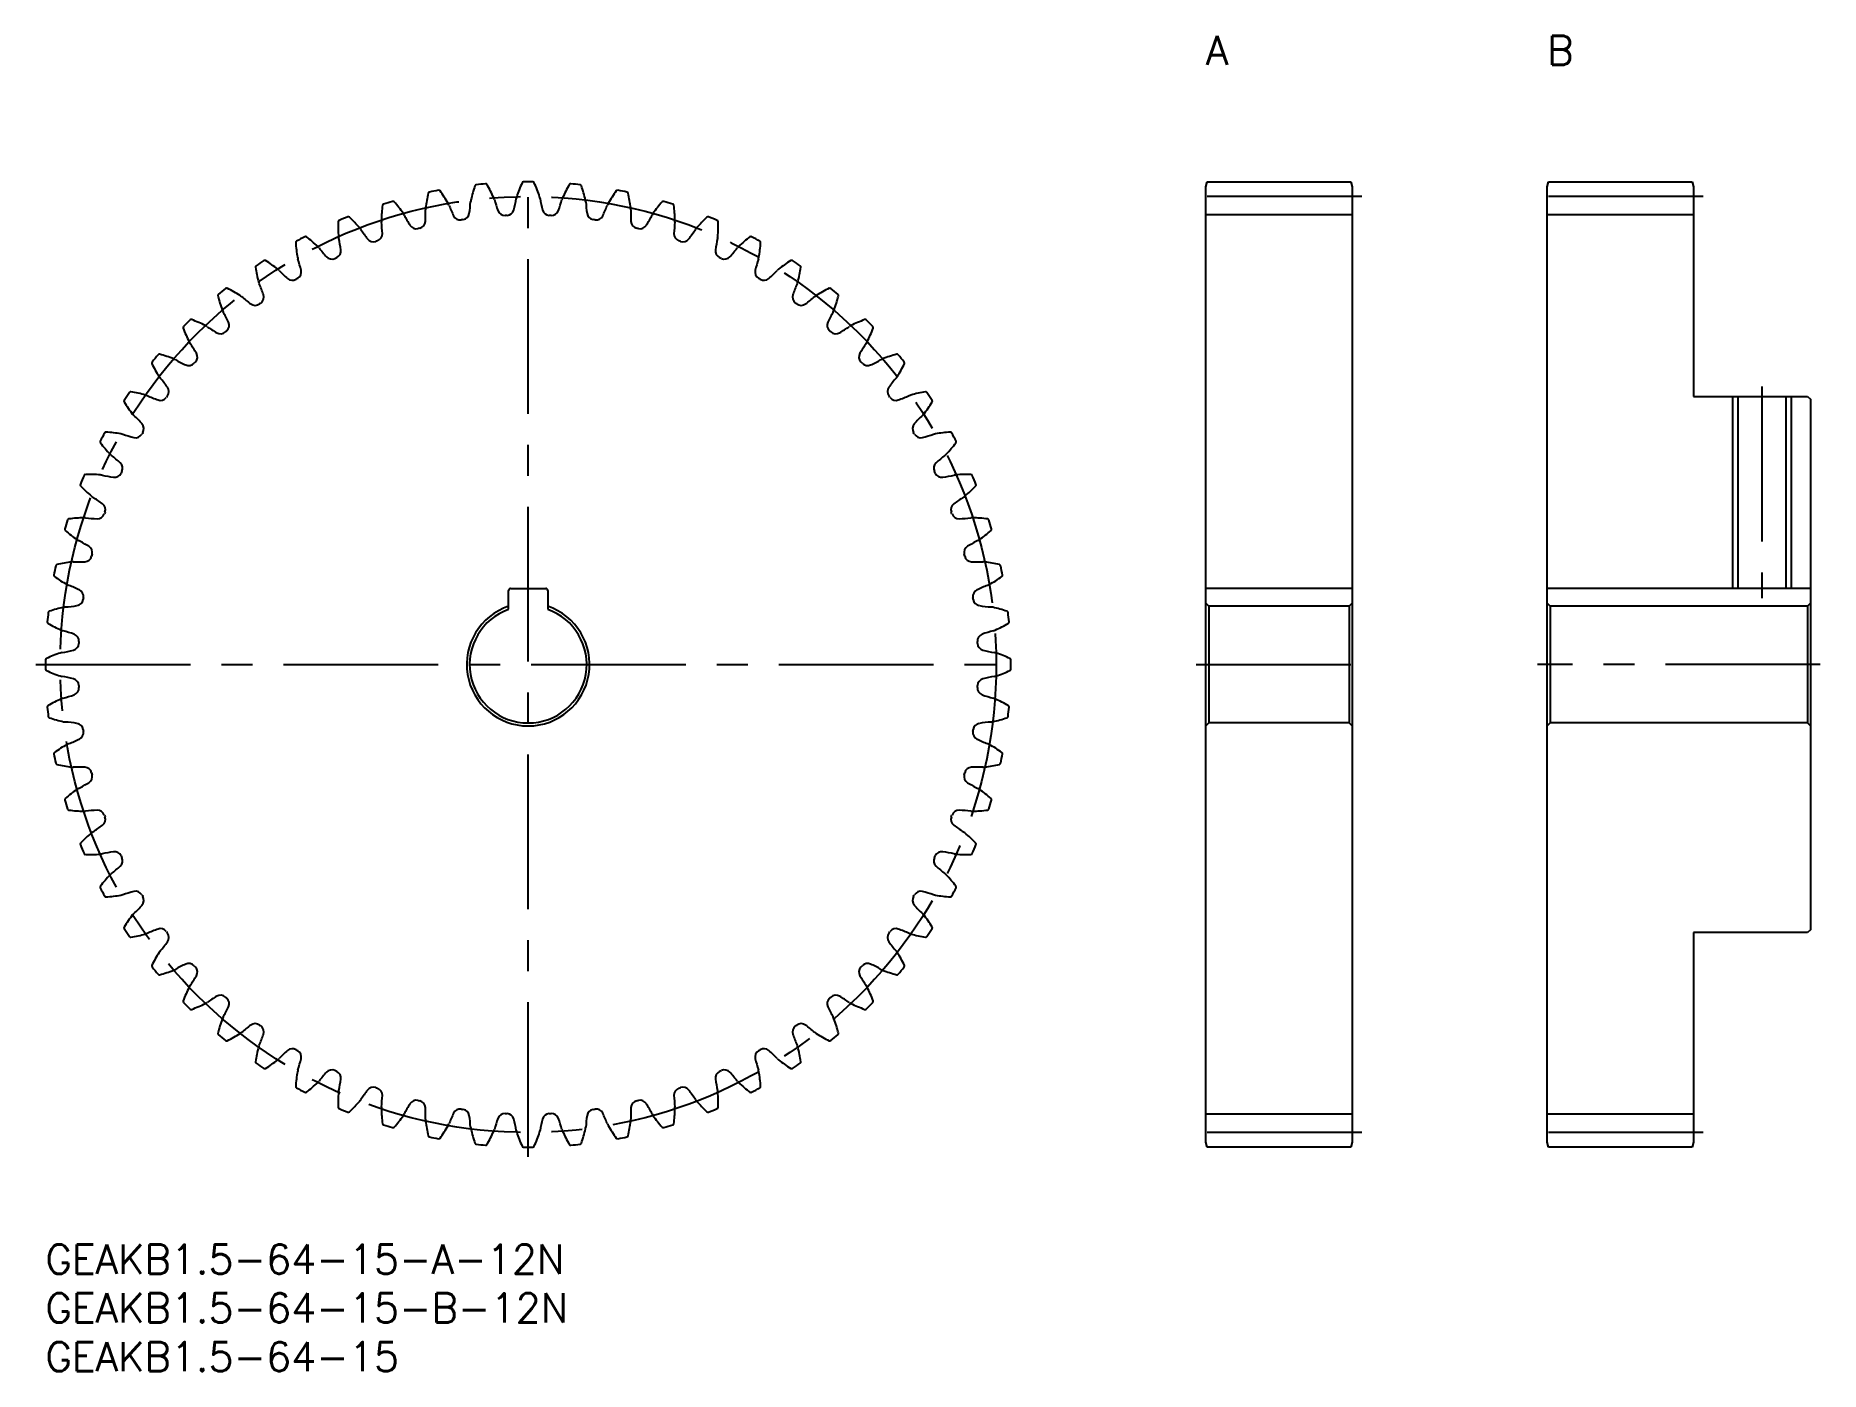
# Model space of a CAD drawing. Extents: x -1 to 182, y -13 to 124.
import ezdxf

# ---------------------------------------------------------------- set-up
doc = ezdxf.new("R2010")
doc.units = 0
doc.header["$LTSCALE"] = 0.5
doc.linetypes.add('CENTER', pattern=[50.8, 31.75, -6.35, 6.35, -6.35])
for name, color, linetype in [('MSM_CENTER', 1, 'CENTER'), ('MSM_CONTINUOUS', 7, 'CONTINUOUS'), ('MSM_NARROW', 5, 'CONTINUOUS'), ('MSM_PART_NUMBER', 7, 'CONTINUOUS')]:
    doc.layers.add(name, color=color, linetype=linetype)
doc.styles.get("Standard").update_dxf_attribs({"font": 'txt.shx', "height": 2, "bigfont": 'bigfont.shx'})

# ---------------------------------------------------------------- blocks, each defined once
blk = doc.blocks.new('*U3')
at = {"layer": 'MSM_PART_NUMBER'}
blk.add_text('GEAKB1.5-64-15-A-12N', height=3, dxfattribs=at).set_placement((0, -3))
blk = doc.blocks.new('*U4')
at = {"layer": 'MSM_PART_NUMBER'}
blk.add_text('GEAKB1.5-64-15-B-12N', height=3, dxfattribs=at).set_placement((0, -8))
blk = doc.blocks.new('*U5')
at = {"layer": 'MSM_PART_NUMBER'}
blk.add_text('GEAKB1.5-64-15', height=3, dxfattribs=at).set_placement((0, -13))
blk = doc.blocks.new('*U6')
at = {"layer": 'MSM_PART_NUMBER'}
blk.add_text('A', height=3, dxfattribs=at).set_placement((119, 121))
blk = doc.blocks.new('*U7')
at = {"layer": 'MSM_PART_NUMBER'}
blk.add_text('B', height=3, dxfattribs=at).set_placement((154, 121))

msp = doc.modelspace()

# ---------------------------------------------------------------- linework, layer by layer
at = {"layer": 'MSM_CENTER'}
for p, q in [((49.5, 9), (49.5, 110)), ((135, 107.5), (118, 107.5)), ((170, 107.5), (153, 107.5)), ((176, 88), (176, 66.3)), ((-1, 59.5), (100, 59.5)), ((118, 59.5), (135, 59.5)), ((182, 59.5), (153, 59.5)), ((135, 11.5), (118, 11.5)), ((170, 11.5), (153, 11.5))]:
    msp.add_line(p, q, dxfattribs=at)
msp.add_circle((49.5, 59.5), 48, dxfattribs=at)
at = {"layer": 'MSM_CONTINUOUS'}
for p, q in [((119, 108.5), (119.13, 109)), ((119, 10.5), (119, 108.5)), ((119.13, 109), (133.87, 109)), ((133.87, 109), (134, 108.5)), ((134, 108.5), (134, 10.5)), ((154, 108.5), (154.13, 109)), ((154, 10.5), (154, 108.5)), ((154.13, 109), (168.87, 109)), ((168.87, 109), (169, 108.5)), ((169, 108.5), (169, 87)), ((134, 105.62), (119, 105.62)), ((169, 105.62), (154, 105.62)), ((169, 87), (180.7, 87)), ((173.54, 87), (173.54, 67.3)), ((178.46, 87), (178.46, 67.3)), ((180.7, 87), (181, 86.7)), ((181, 86.7), (181, 32.3)), ((47.5, 65.16), (47.5, 67.1)), ((47.7, 67.3), (51.3, 67.3)), ((51.5, 67.1), (51.5, 65.16)), ((134, 67.3), (119, 67.3)), ((181, 67.3), (154, 67.3)), ((119.3, 65.5), (119, 65.8)), ((133.7, 65.5), (119.3, 65.5)), ((119.3, 65.5), (119.3, 53.5)), ((134, 65.8), (133.7, 65.5)), ((133.7, 65.5), (133.7, 53.5)), ((154.3, 65.5), (154, 65.8)), ((180.7, 65.5), (154.3, 65.5)), ((154.3, 65.5), (154.3, 53.5)), ((181, 65.8), (180.7, 65.5)), ((180.7, 65.5), (180.7, 53.5)), ((119.3, 53.5), (119, 53.2)), ((133.7, 53.5), (119.3, 53.5)), ((134, 53.2), (133.7, 53.5)), ((154.3, 53.5), (154, 53.2)), ((180.7, 53.5), (154.3, 53.5)), ((181, 53.2), (180.7, 53.5)), ((169, 32), (169, 10.5)), ((180.7, 32), (169, 32)), ((181, 32.3), (180.7, 32)), ((134, 13.37), (119, 13.37)), ((169, 13.37), (154, 13.37)), ((119.13, 10), (119, 10.5)), ((133.87, 10), (119.13, 10)), ((134, 10.5), (133.87, 10)), ((154.13, 10), (154, 10.5)), ((168.87, 10), (154.13, 10)), ((169, 10.5), (168.87, 10))]:
    msp.add_line(p, q, dxfattribs=at)
for centre, radius, start, end in [((49.5, 59.5), 49.5, 100.6866, 101.8134), ((40.35, 107.99), 0.15, 35.3172, 100.6866), ((27.42, 98.83), 16, 29.8438, 35.3172), ((59.22, 103.55), 16, 161.5578, 167.0312), ((44.18, 108.56), 0.15, 96.1884, 161.5577), ((49.5, 59.5), 49.5, 95.0616, 96.1884), ((45.15, 108.66), 0.15, 29.6922, 95.0616), ((31.38, 100.81), 16, 24.2188, 29.6922), ((63.49, 102.38), 16, 155.9328, 161.4062), ((49.01, 108.85), 0.15, 90.5634, 155.9327), ((49.5, 59.5), 49.5, 89.4366, 90.5634), ((49.99, 108.85), 0.15, 24.0672, 89.4366), ((35.51, 102.38), 16, 18.5938, 24.0672), ((67.62, 100.81), 16, 150.3078, 155.7812), ((53.85, 108.66), 0.15, 84.9384, 150.3077), ((49.5, 59.5), 49.5, 83.8116, 84.9384), ((54.82, 108.56), 0.15, 18.4422, 83.8115), ((39.78, 103.55), 16, 12.9688, 18.4422), ((71.58, 98.83), 16, 144.6828, 150.1562), ((58.65, 107.99), 0.15, 79.3134, 144.6827), ((49.5, 59.5), 49.5, 78.1866, 79.3134), ((50.44, 104.6), 16, 172.8078, 178.2812), ((34.71, 106.58), 0.15, 107.4384, 172.8078), ((49.5, 59.5), 49.5, 106.3116, 107.4384), ((35.64, 106.86), 0.15, 40.9422, 106.3116), ((23.67, 96.48), 16, 35.4688, 40.9422), ((24.76, 105.77), 14.22, 356.7174, 1.5164), ((40.22, 106.17), 1.24, 172.6562, 181.5164), ((54.85, 104.29), 16, 167.1828, 172.6562), ((39.4, 107.8), 0.15, 101.8134, 167.1828), ((40.22, 106.17), 1.24, 20.9836, 29.8438), ((54.66, 111.71), 14.22, 200.9836, 205.7826), ((29.41, 107.97), 14.22, 351.0924, 355.8914), ((44.84, 106.86), 1.24, 167.0312, 175.8914), ((44.84, 106.86), 1.24, 15.3586, 24.2188), ((59.75, 110.96), 14.22, 195.3586, 200.1576), ((34.26, 109.7), 14.22, 345.4674, 350.2664), ((49.5, 107.09), 1.24, 161.4062, 170.2664), ((49.5, 107.09), 1.24, 9.7336, 18.5938), ((64.74, 109.7), 14.22, 189.7336, 194.5326), ((39.25, 110.96), 14.22, 339.8424, 344.6414), ((54.16, 106.86), 1.24, 155.7812, 164.6414), ((54.16, 106.86), 1.24, 4.1086, 12.9688), ((69.59, 107.97), 14.22, 184.1086, 188.9076), ((44.34, 111.71), 14.22, 334.2174, 339.0164), ((58.78, 106.17), 1.24, 150.1562, 159.0164), ((59.6, 107.8), 0.15, 12.8172, 78.1865), ((44.15, 104.29), 16, 7.3438, 12.8172), ((58.78, 106.17), 1.24, 358.4836, 7.3438), ((74.24, 105.77), 14.22, 178.4836, 183.2826), ((75.33, 96.48), 16, 139.0578, 144.5312), ((63.36, 106.86), 0.15, 73.688, 139.0577), ((49.5, 59.5), 49.5, 72.5616, 73.6884), ((64.29, 106.58), 0.15, 7.1922, 72.5615), ((48.56, 104.6), 16, 1.7188, 7.1922), ((46.01, 104.47), 16, 178.4328, 183.9062), ((30.17, 104.91), 0.15, 113.0634, 178.4327), ((49.5, 59.5), 49.5, 111.9366, 113.0634), ((31.06, 105.28), 0.15, 46.5672, 111.9366), ((20.17, 93.77), 16, 41.0938, 46.5672), ((35.69, 105.04), 1.24, 178.2812, 187.1414), ((20.34, 103.12), 14.22, 2.3424, 7.1414), ((35.69, 105.04), 1.24, 26.6086, 35.4688), ((49.51, 111.97), 14.22, 206.6086, 211.4076), ((38.01, 104.95), 0.75, 211.4076, 284.1833), ((38.21, 104.99), 0.75, 283.9416, 356.7174), ((42.52, 105.85), 0.75, 205.7826, 278.5583), ((49.5, 59.5), 46.12, 98.3166, 98.5584), ((42.72, 105.88), 0.75, 278.3166, 351.0924), ((47.1, 106.31), 0.75, 200.1576, 272.9334), ((49.5, 59.5), 46.12, 92.6916, 92.9334), ((47.3, 106.32), 0.75, 272.6916, 345.4674), ((51.7, 106.32), 0.75, 194.5326, 267.3084), ((49.5, 59.5), 46.12, 87.0666, 87.3084), ((51.9, 106.31), 0.75, 267.0666, 339.8424), ((56.28, 105.88), 0.75, 188.9076, 261.6834), ((49.5, 59.5), 46.12, 81.4416, 81.6834), ((56.48, 105.85), 0.75, 261.4416, 334.2174), ((60.79, 104.99), 0.75, 183.2826, 256.0584), ((60.99, 104.95), 0.75, 255.8166, 328.5924), ((49.49, 111.97), 14.22, 328.5924, 333.3914), ((63.31, 105.04), 1.24, 144.5312, 153.3914), ((78.66, 103.12), 14.22, 172.8586, 177.6576), ((63.31, 105.04), 1.24, 352.8586, 1.7188), ((78.83, 93.77), 16, 133.4328, 138.9062), ((67.94, 105.28), 0.15, 68.0634, 133.4327), ((49.5, 59.5), 49.5, 66.9366, 68.0634), ((68.83, 104.91), 0.15, 1.5672, 66.9365), ((52.99, 104.47), 16, 356.0938, 1.5672), ((25.81, 102.79), 0.15, 118.6884, 184.0577), ((41.62, 103.91), 16, 184.0578, 189.5312), ((49.5, 59.5), 49.5, 117.5616, 118.6884), ((26.67, 103.25), 0.15, 52.1922, 117.5616), ((16.95, 90.73), 16, 46.7188, 52.1922), ((31.29, 103.47), 1.24, 183.9062, 192.7664), ((16.21, 100.05), 14.22, 7.9674, 12.7664), ((31.29, 103.47), 1.24, 32.2336, 41.0938), ((44.37, 111.72), 14.22, 212.2336, 217.0326), ((33.62, 103.6), 0.75, 217.0326, 289.8083), ((49.5, 59.5), 46.12, 109.5666, 109.8084), ((33.8, 103.67), 0.75, 289.5666, 2.3424), ((49.5, 59.5), 46.12, 103.9416, 104.1834), ((49.5, 59.5), 46.12, 75.8166, 76.0584), ((65.2, 103.67), 0.75, 177.6576, 250.4334), ((49.5, 59.5), 46.12, 70.1916, 70.4334), ((65.38, 103.6), 0.75, 250.1916, 322.9674), ((54.63, 111.72), 14.22, 322.9674, 327.7664), ((67.71, 103.47), 1.24, 138.9062, 147.7664), ((82.79, 100.05), 14.22, 167.2336, 172.0326), ((67.71, 103.47), 1.24, 347.2336, 356.0938), ((82.05, 90.73), 16, 127.8078, 133.2812), ((72.33, 103.25), 0.15, 62.4384, 127.8077), ((49.5, 59.5), 49.5, 61.3116, 62.4384), ((57.38, 103.91), 16, 350.4688, 355.9422), ((73.19, 102.79), 0.15, 355.9422, 61.3115), ((49.5, 59.5), 49.5, 123.1866, 124.3134), ((22.49, 100.8), 0.15, 57.8172, 123.1866), ((14.05, 87.39), 16, 52.3438, 57.8172), ((27.07, 101.47), 1.24, 189.5312, 198.3914), ((12.39, 96.59), 14.22, 13.5924, 18.3914), ((27.07, 101.47), 1.24, 37.8586, 46.7188), ((39.28, 110.96), 14.22, 217.8586, 222.6576), ((29.37, 101.83), 0.75, 222.6576, 295.4334), ((49.5, 59.5), 46.12, 115.1916, 115.4334), ((29.55, 101.92), 0.75, 295.1916, 7.9674), ((69.45, 101.92), 0.75, 172.0326, 244.8084), ((49.5, 59.5), 46.12, 64.5666, 64.8084), ((69.63, 101.83), 0.75, 244.5666, 317.3424), ((59.72, 110.96), 14.22, 317.3424, 322.1414), ((71.93, 101.47), 1.24, 133.2812, 142.1414), ((86.61, 96.59), 14.22, 161.6086, 166.4076), ((71.93, 101.47), 1.24, 341.6086, 350.4688), ((84.95, 87.39), 16, 122.1828, 127.6562), ((76.51, 100.8), 0.15, 56.8134, 122.1827), ((49.5, 59.5), 49.5, 55.6866, 56.8134), ((21.68, 100.26), 0.15, 124.3137, 189.6827), ((37.3, 102.93), 16, 189.6828, 195.1562), ((23.06, 99.07), 1.24, 43.4836, 52.3438), ((34.28, 109.71), 14.22, 223.4836, 228.2826), ((25.32, 99.66), 0.75, 228.2826, 301.0584), ((49.5, 59.5), 46.12, 120.8166, 121.0584), ((25.49, 99.76), 0.75, 300.8166, 13.5924), ((73.51, 99.76), 0.75, 166.4076, 239.1834), ((49.5, 59.5), 46.12, 58.9416, 59.1834), ((73.68, 99.66), 0.75, 238.9416, 311.7174), ((64.72, 109.71), 14.22, 311.7174, 316.5164), ((75.94, 99.07), 1.24, 127.6562, 136.5164), ((61.7, 102.93), 16, 344.8438, 350.3172), ((77.32, 100.26), 0.15, 350.3172, 55.6865), ((17.82, 97.34), 0.15, 129.938, 195.3077), ((33.11, 101.52), 16, 195.3078, 200.7812), ((49.5, 59.5), 49.5, 128.8116, 129.9384), ((18.57, 97.95), 0.15, 63.4422, 128.8116), ((11.48, 83.78), 16, 57.9688, 63.4422), ((19.31, 96.29), 1.24, 49.1086, 57.9688), ((29.43, 107.98), 14.22, 229.1086, 233.9076), ((23.06, 99.07), 1.24, 195.1562, 204.0164), ((8.93, 92.77), 14.22, 19.2174, 24.0164), ((21.66, 97.21), 0.75, 306.4416, 19.2174), ((77.34, 97.21), 0.75, 160.7826, 233.5584), ((90.07, 92.77), 14.22, 155.9836, 160.7826), ((75.94, 99.07), 1.24, 335.9836, 344.8438), ((69.57, 107.98), 14.22, 306.0924, 310.8914), ((79.69, 96.29), 1.24, 122.0312, 130.8914), ((87.52, 83.78), 16, 116.5578, 122.0312), ((80.43, 97.95), 0.15, 51.1884, 116.5577), ((49.5, 59.5), 49.5, 50.0616, 51.1884), ((65.89, 101.52), 16, 339.2188, 344.6922), ((81.18, 97.34), 0.15, 344.6922, 50.0615), ((19.31, 96.29), 1.24, 200.7812, 209.6414), ((5.87, 88.64), 14.22, 24.8424, 29.6414), ((21.5, 97.09), 0.75, 233.9076, 306.6834), ((49.5, 59.5), 46.12, 126.4416, 126.6834), ((49.5, 59.5), 46.12, 53.3166, 53.5584), ((77.5, 97.09), 0.75, 233.3166, 306.0924), ((93.13, 88.64), 14.22, 150.3586, 155.1576), ((79.69, 96.29), 1.24, 330.3586, 339.2188), ((14.26, 94.05), 0.15, 135.5634, 200.9327), ((29.07, 99.71), 16, 200.9328, 206.4062), ((49.5, 59.5), 49.5, 134.4366, 135.5634), ((14.95, 94.74), 0.15, 69.0672, 134.4366), ((9.29, 79.93), 16, 63.5938, 69.0672), ((15.85, 93.15), 1.24, 54.7336, 63.5938), ((24.78, 105.78), 14.22, 234.7336, 239.5326), ((17.95, 94.17), 0.75, 239.5326, 312.3084), ((49.5, 59.5), 46.12, 132.0666, 132.3084), ((18.09, 94.3), 0.75, 312.0666, 24.8424), ((80.91, 94.3), 0.75, 155.1576, 227.9334), ((49.5, 59.5), 46.12, 47.6916, 47.9334), ((81.05, 94.17), 0.75, 227.6916, 300.4674), ((74.22, 105.78), 14.22, 300.4674, 305.2664), ((83.15, 93.15), 1.24, 116.4062, 125.2664), ((89.71, 79.93), 16, 110.9328, 116.4062), ((84.05, 94.74), 0.15, 45.563, 110.9327), ((49.5, 59.5), 49.5, 44.4366, 45.5634), ((69.93, 99.71), 16, 333.5938, 339.0672), ((84.74, 94.05), 0.15, 339.0672, 44.4365), ((15.85, 93.15), 1.24, 206.4062, 215.2664), ((3.22, 84.22), 14.22, 30.4674, 35.2664), ((95.78, 84.22), 14.22, 144.7336, 149.5326), ((83.15, 93.15), 1.24, 324.7336, 333.5938), ((11.05, 90.43), 0.15, 141.1884, 206.5577), ((25.22, 97.52), 16, 206.5578, 212.0312), ((49.5, 59.5), 49.5, 140.0616, 141.1884), ((11.66, 91.18), 0.15, 74.6922, 140.0616), ((7.48, 75.89), 16, 69.2188, 74.6922), ((12.71, 89.69), 1.24, 60.3586, 69.2188), ((20.36, 103.13), 14.22, 240.3586, 245.1576), ((14.7, 90.91), 0.75, 245.1576, 317.9334), ((49.5, 59.5), 46.12, 137.6916, 137.9334), ((14.83, 91.05), 0.75, 317.6916, 30.4674), ((84.17, 91.05), 0.75, 149.5326, 222.3084), ((49.5, 59.5), 46.12, 42.0666, 42.3084), ((84.3, 90.91), 0.75, 222.0666, 294.8424), ((78.64, 103.13), 14.22, 294.8424, 299.6414), ((86.29, 89.69), 1.24, 110.7812, 119.6414), ((91.52, 75.89), 16, 105.3078, 110.7812), ((87.34, 91.18), 0.15, 39.938, 105.3077), ((73.78, 97.52), 16, 327.9688, 333.4422), ((49.5, 59.5), 49.5, 38.8116, 39.9384), ((87.95, 90.43), 0.15, 333.4422, 38.8115), ((12.71, 89.69), 1.24, 212.0312, 220.8914), ((1.02, 79.57), 14.22, 36.0924, 40.8914), ((11.91, 87.5), 0.75, 323.3166, 36.0924), ((87.09, 87.5), 0.75, 143.9076, 216.6834), ((97.98, 79.57), 14.22, 139.1086, 143.9076), ((86.29, 89.69), 1.24, 319.1086, 327.9688), ((8.2, 86.51), 0.15, 146.8134, 212.1827), ((49.5, 59.5), 49.5, 145.6866, 146.8134), ((21.61, 94.95), 16, 212.1828, 217.6562), ((8.74, 87.32), 0.15, 80.3172, 145.6867), ((6.07, 71.7), 16, 74.8438, 80.3172), ((9.93, 85.94), 1.24, 65.9836, 74.8438), ((16.23, 100.07), 14.22, 245.9836, 250.7826), ((11.79, 87.34), 0.75, 250.7826, 323.5584), ((49.5, 59.5), 46.12, 143.3166, 143.5584), ((49.5, 59.5), 46.12, 36.4416, 36.6834), ((87.21, 87.34), 0.75, 216.4416, 289.2174), ((82.77, 100.07), 14.22, 289.2174, 294.0164), ((89.07, 85.94), 1.24, 105.1562, 114.0164), ((92.93, 71.7), 16, 99.6828, 105.1562), ((77.39, 94.95), 16, 322.3438, 327.8172), ((90.26, 87.32), 0.15, 34.313, 99.6827), ((49.5, 59.5), 49.5, 33.1866, 34.3134), ((90.8, 86.51), 0.15, 327.8172, 33.1865), ((9.93, 85.94), 1.24, 217.6562, 226.5164), ((-0.71, 74.72), 14.22, 41.7174, 46.5164), ((9.34, 83.68), 0.75, 328.9416, 41.7174), ((89.66, 83.68), 0.75, 138.2826, 211.0584), ((99.71, 74.72), 14.22, 133.4836, 138.2826), ((89.07, 85.94), 1.24, 313.4836, 322.3438), ((5.75, 82.33), 0.15, 152.4384, 217.8077), ((49.5, 59.5), 49.5, 151.3116, 152.4384), ((6.21, 83.19), 0.15, 85.9422, 151.3117), ((5.09, 67.38), 16, 80.4688, 85.9422), ((7.53, 81.93), 1.24, 71.6086, 80.4688), ((12.41, 96.61), 14.22, 251.6086, 256.4076), ((9.24, 83.51), 0.75, 256.4076, 329.1834), ((49.5, 59.5), 46.12, 148.9416, 149.1834), ((49.5, 59.5), 46.12, 30.8166, 31.0584), ((89.76, 83.51), 0.75, 210.8166, 283.5924), ((86.59, 96.61), 14.22, 283.5924, 288.3914), ((91.47, 81.93), 1.24, 99.5312, 108.3914), ((93.91, 67.38), 16, 94.0578, 99.5312), ((92.79, 83.19), 0.15, 28.688, 94.0577), ((49.5, 59.5), 49.5, 27.5616, 28.6884), ((93.25, 82.33), 0.15, 322.1922, 27.5615), ((18.27, 92.05), 16, 217.8078, 223.2812), ((7.53, 81.93), 1.24, 223.2812, 232.1414), ((-1.96, 69.72), 14.22, 47.3424, 52.1414), ((100.96, 69.72), 14.22, 127.8586, 132.6576), ((91.47, 81.93), 1.24, 307.8586, 316.7188), ((80.73, 92.05), 16, 316.7188, 322.1922), ((49.5, 59.5), 49.5, 156.9366, 158.0634), ((4.09, 78.83), 0.15, 91.5672, 156.9367), ((4.53, 62.99), 16, 86.0938, 91.5672), ((5.53, 77.71), 1.24, 77.2336, 86.0938), ((8.95, 92.79), 14.22, 257.2336, 262.0326), ((7.08, 79.45), 0.75, 262.0326, 334.8084), ((7.17, 79.63), 0.75, 334.5666, 47.3424), ((49.5, 59.5), 46.12, 154.5666, 154.8084), ((91.83, 79.63), 0.75, 132.6576, 205.4334), ((49.5, 59.5), 46.12, 25.1916, 25.4334), ((91.92, 79.45), 0.75, 205.1916, 277.9674), ((90.05, 92.79), 14.22, 277.9674, 282.7664), ((93.47, 77.71), 1.24, 93.9062, 102.7664), ((94.47, 62.99), 16, 88.4328, 93.9062), ((94.91, 78.83), 0.15, 23.063, 88.4327), ((49.5, 59.5), 49.5, 21.9366, 23.0634), ((3.72, 77.94), 0.15, 158.0634, 223.4327), ((15.23, 88.83), 16, 223.4328, 228.9062), ((83.77, 88.83), 16, 311.0938, 316.5672), ((95.28, 77.94), 0.15, 316.5672, 21.9365), ((5.53, 77.71), 1.24, 228.9062, 237.7664), ((-2.72, 64.63), 14.22, 52.9674, 57.7664), ((5.4, 75.38), 0.75, 340.1916, 52.9674), ((49.5, 59.5), 46.12, 160.1916, 160.4334), ((93.6, 75.38), 0.75, 127.0326, 199.8084), ((49.5, 59.5), 46.12, 19.5666, 19.8084), ((101.72, 64.63), 14.22, 122.2336, 127.0326), ((93.47, 77.71), 1.24, 302.2336, 311.0938), ((49.5, 59.5), 49.5, 162.5616, 163.6884), ((2.14, 73.36), 0.15, 163.6884, 229.0577), ((12.52, 85.33), 16, 229.0578, 234.5312), ((2.42, 74.29), 0.15, 97.1922, 162.5617), ((4.4, 58.56), 16, 91.7188, 97.1922), ((3.96, 73.31), 1.24, 82.8586, 91.7188), ((5.88, 88.66), 14.22, 262.8586, 267.6576), ((5.33, 75.2), 0.75, 267.6576, 340.4334), ((93.67, 75.2), 0.75, 199.5666, 272.3424), ((93.12, 88.66), 14.22, 272.3424, 277.1414), ((95.04, 73.31), 1.24, 88.2812, 97.1414), ((94.6, 58.56), 16, 82.8078, 88.2812), ((86.48, 85.33), 16, 305.4688, 310.9422), ((96.58, 74.29), 0.15, 17.4384, 82.8077), ((49.5, 59.5), 49.5, 16.3116, 17.4384), ((96.86, 73.36), 0.15, 310.9422, 16.3115), ((3.96, 73.31), 1.24, 234.5312, 243.3914), ((-2.97, 59.49), 14.22, 58.5924, 63.3914), ((4.05, 70.99), 0.75, 345.8166, 58.5924), ((94.95, 70.99), 0.75, 121.4076, 194.1834), ((101.97, 59.49), 14.22, 116.6086, 121.4076), ((95.04, 73.31), 1.24, 296.6086, 305.4688), ((49.5, 59.5), 49.5, 168.1866, 169.3134), ((1.2, 69.6), 0.15, 102.8172, 168.1867), ((4.71, 54.15), 16, 97.3438, 102.8172), ((2.83, 68.78), 1.24, 88.4836, 97.3438), ((3.23, 84.24), 14.22, 268.4836, 273.2826), ((4.01, 70.79), 0.75, 273.2826, 346.0584), ((49.5, 59.5), 46.12, 165.8166, 166.0584), ((49.5, 59.5), 46.12, 13.9416, 14.1834), ((94.99, 70.79), 0.75, 193.9416, 266.7174), ((95.77, 84.24), 14.22, 266.7174, 271.5164), ((96.17, 68.78), 1.24, 82.6562, 91.5164), ((94.29, 54.15), 16, 77.1828, 82.6562), ((97.8, 69.6), 0.15, 11.8134, 77.1827), ((49.5, 59.5), 49.5, 10.6866, 11.8134), ((1.01, 68.65), 0.15, 169.3134, 234.6827), ((10.17, 81.58), 16, 234.6828, 240.1562), ((88.83, 81.58), 16, 299.8438, 305.3172), ((97.99, 68.65), 0.15, 305.3172, 10.6865), ((2.83, 68.78), 1.24, 240.1562, 249.0164), ((-2.71, 54.34), 14.22, 64.2174, 69.0164), ((3.12, 66.28), 0.75, 278.9076, 351.6834), ((3.15, 66.48), 0.75, 351.4416, 64.2174), ((49.5, 59.5), 46.12, 171.4416, 171.6834), ((47.7, 67.1), 0.2, 90, 180), ((51.3, 67.1), 0.2, 0, 90), ((95.85, 66.48), 0.75, 115.7826, 188.5584), ((49.5, 59.5), 46.12, 8.3166, 8.5584), ((95.88, 66.28), 0.75, 188.3166, 261.0924), ((101.71, 54.34), 14.22, 110.9836, 115.7826), ((96.17, 68.78), 1.24, 290.9836, 299.8438), ((49.5, 59.5), 49.5, 173.8116, 174.9384), ((0.44, 64.82), 0.15, 108.4422, 173.8117), ((5.45, 49.78), 16, 102.9688, 108.4422), ((2.14, 64.16), 1.24, 94.1086, 102.9688), ((1.03, 79.59), 14.22, 274.1086, 278.9076), ((49.5, 59.5), 6.3, 108.5094, 71.4906), ((49.5, 59.5), 6, 109.4712, 70.5288), ((97.97, 79.59), 14.22, 261.0924, 265.8914), ((96.86, 64.16), 1.24, 77.0312, 85.8914), ((93.55, 49.78), 16, 71.5578, 77.0312), ((98.56, 64.82), 0.15, 6.1884, 71.5577), ((49.5, 59.5), 49.5, 5.0616, 6.1884), ((0.34, 63.85), 0.15, 174.9384, 240.3077), ((8.19, 77.62), 16, 240.3078, 245.7812), ((2.14, 64.16), 1.24, 245.7812, 254.6414), ((-1.96, 49.25), 14.22, 69.8424, 74.6414), ((2.69, 61.9), 0.75, 357.0666, 69.8424), ((96.31, 61.9), 0.75, 110.1576, 182.9334), ((100.96, 49.25), 14.22, 105.3586, 110.1576), ((96.86, 64.16), 1.24, 285.3586, 294.2188), ((90.81, 77.62), 16, 294.2188, 299.6922), ((98.66, 63.85), 0.15, 299.6922, 5.0615), ((6.62, 45.51), 16, 108.5938, 114.0672), ((1.91, 59.5), 1.24, 99.7336, 108.5938), ((-0.7, 74.74), 14.22, 279.7336, 284.5326), ((2.68, 61.7), 0.75, 284.5326, 357.3084), ((49.5, 59.5), 46.12, 177.0666, 177.3084), ((49.5, 59.5), 46.12, 2.6916, 2.9334), ((96.32, 61.7), 0.75, 182.6916, 255.4674), ((99.7, 74.74), 14.22, 255.4674, 260.2664), ((97.09, 59.5), 1.24, 71.4062, 80.2664), ((92.38, 45.51), 16, 65.9328, 71.4062), ((0.15, 59.99), 0.15, 114.0672, 179.4367), ((49.5, 59.5), 49.5, 179.4366, 180.5634), ((0.15, 59.01), 0.15, 180.5634, 245.9327), ((6.62, 73.49), 16, 245.9328, 251.4062), ((92.38, 73.49), 16, 288.5938, 294.0672), ((98.85, 59.99), 0.15, 0.5634, 65.9327), ((98.85, 59.01), 0.15, 294.0672, 359.4365), ((49.5, 59.5), 49.5, 359.4366, 0.5634), ((1.91, 59.5), 1.24, 251.4062, 260.2664), ((-0.7, 44.26), 14.22, 75.4674, 80.2664), ((2.68, 57.3), 0.75, 2.6916, 75.4674), ((2.69, 57.1), 0.75, 290.1576, 2.9334), ((49.5, 59.5), 46.12, 182.6916, 182.9334), ((49.5, 59.5), 46.12, 357.0666, 357.3084), ((96.31, 57.1), 0.75, 177.0666, 249.8424), ((96.32, 57.3), 0.75, 104.5326, 177.3084), ((99.7, 44.26), 14.22, 99.7336, 104.5326), ((97.09, 59.5), 1.24, 279.7336, 288.5938), ((0.34, 55.15), 0.15, 119.6922, 185.0617), ((49.5, 59.5), 49.5, 185.0616, 186.1884), ((8.19, 41.38), 16, 114.2188, 119.6922), ((2.14, 54.84), 1.24, 105.3586, 114.2188), ((-1.96, 69.75), 14.22, 285.3586, 290.1576), ((100.96, 69.75), 14.22, 249.8424, 254.6414), ((96.86, 54.84), 1.24, 65.7812, 74.6414), ((90.81, 41.38), 16, 60.3078, 65.7812), ((49.5, 59.5), 49.5, 353.8116, 354.9384), ((98.66, 55.15), 0.15, 354.9384, 60.3077), ((0.44, 54.18), 0.15, 186.1884, 251.5577), ((5.45, 69.22), 16, 251.5578, 257.0312), ((2.14, 54.84), 1.24, 257.0312, 265.8914), ((1.03, 39.41), 14.22, 81.0924, 85.8914), ((3.12, 52.72), 0.75, 8.3166, 81.0924), ((95.88, 52.72), 0.75, 98.9076, 171.6834), ((97.97, 39.41), 14.22, 94.1086, 98.9076), ((96.86, 54.84), 1.24, 274.1086, 282.9688), ((93.55, 69.22), 16, 282.9688, 288.4422), ((98.56, 54.18), 0.15, 288.4422, 353.8115), ((10.17, 37.42), 16, 119.8438, 125.3172), ((2.83, 50.22), 1.24, 110.9836, 119.8438), ((-2.71, 64.66), 14.22, 290.9836, 295.7826), ((3.15, 52.52), 0.75, 295.7826, 8.5584), ((49.5, 59.5), 46.12, 188.3166, 188.5584), ((95.85, 52.52), 0.75, 171.4416, 244.2174), ((49.5, 59.5), 46.12, 351.4416, 351.6834), ((101.71, 64.66), 14.22, 244.2174, 249.0164), ((96.17, 50.22), 1.24, 60.1562, 69.0164), ((88.83, 37.42), 16, 54.6828, 60.1562), ((1.01, 50.35), 0.15, 125.3172, 190.6867), ((49.5, 59.5), 49.5, 190.6866, 191.8134), ((49.5, 59.5), 49.5, 348.1866, 349.3134), ((97.99, 50.35), 0.15, 349.3134, 54.6827), ((1.2, 49.4), 0.15, 191.813, 257.1827), ((4.71, 64.85), 16, 257.1828, 262.6562), ((2.83, 50.22), 1.24, 262.6562, 271.5164), ((3.23, 34.76), 14.22, 86.7174, 91.5164), ((4.01, 48.21), 0.75, 13.9416, 86.7174), ((4.05, 48.01), 0.75, 301.4076, 14.1834), ((49.5, 59.5), 46.12, 193.9416, 194.1834), ((94.95, 48.01), 0.75, 165.8166, 238.5924), ((49.5, 59.5), 46.12, 345.8166, 346.0584), ((94.99, 48.21), 0.75, 93.2826, 166.0584), ((95.77, 34.76), 14.22, 88.4836, 93.2826), ((96.17, 50.22), 1.24, 268.4836, 277.3438), ((94.29, 64.85), 16, 277.3438, 282.8172), ((97.8, 49.4), 0.15, 282.8172, 348.1865), ((2.14, 45.64), 0.15, 130.9422, 196.3117), ((12.52, 33.67), 16, 125.4688, 130.9422), ((3.96, 45.69), 1.24, 116.6086, 125.4688), ((-2.97, 59.51), 14.22, 296.6086, 301.4076), ((101.97, 59.51), 14.22, 238.5924, 243.3914), ((95.04, 45.69), 1.24, 54.5312, 63.3914), ((86.48, 33.67), 16, 49.0578, 54.5312), ((96.86, 45.64), 0.15, 343.6884, 49.0577), ((49.5, 59.5), 49.5, 196.3116, 197.4384), ((2.42, 44.71), 0.15, 197.438, 262.8077), ((4.4, 60.44), 16, 262.8078, 268.2812), ((3.96, 45.69), 1.24, 268.2812, 277.1414), ((5.88, 30.34), 14.22, 92.3424, 97.1414), ((5.33, 43.8), 0.75, 19.5666, 92.3424), ((49.5, 59.5), 46.12, 199.5666, 199.8084), ((49.5, 59.5), 46.12, 340.1916, 340.4334), ((93.67, 43.8), 0.75, 87.6576, 160.4334), ((93.12, 30.34), 14.22, 82.8586, 87.6576), ((95.04, 45.69), 1.24, 262.8586, 271.7188), ((94.6, 60.44), 16, 271.7188, 277.1922), ((96.58, 44.71), 0.15, 277.1922, 342.5615), ((49.5, 59.5), 49.5, 342.5616, 343.6884), ((15.23, 30.17), 16, 131.0938, 136.5672), ((5.53, 41.29), 1.24, 122.2336, 131.0938), ((-2.72, 54.37), 14.22, 302.2336, 307.0326), ((5.4, 43.62), 0.75, 307.0326, 19.8084), ((93.6, 43.62), 0.75, 160.1916, 232.9674), ((101.72, 54.37), 14.22, 232.9674, 237.7664), ((93.47, 41.29), 1.24, 48.9062, 57.7664), ((83.77, 30.17), 16, 43.4328, 48.9062), ((3.72, 41.06), 0.15, 136.5672, 201.9366), ((49.5, 59.5), 49.5, 201.9366, 203.0634), ((8.95, 26.21), 14.22, 97.9674, 102.7664), ((7.08, 39.55), 0.75, 25.1916, 97.9674), ((91.92, 39.55), 0.75, 82.0326, 154.8084), ((90.05, 26.21), 14.22, 77.2336, 82.0326), ((49.5, 59.5), 49.5, 336.9366, 338.0634), ((95.28, 41.06), 0.15, 338.0634, 43.4327), ((4.09, 40.17), 0.15, 203.063, 268.4327), ((4.53, 56.01), 16, 268.4328, 273.9062), ((5.53, 41.29), 1.24, 273.9062, 282.7664), ((-1.96, 49.28), 14.22, 307.8586, 312.6576), ((7.17, 39.37), 0.75, 312.6576, 25.4334), ((49.5, 59.5), 46.12, 205.1916, 205.4334), ((91.83, 39.37), 0.75, 154.5666, 227.3424), ((49.5, 59.5), 46.12, 334.5666, 334.8084), ((100.96, 49.28), 14.22, 227.3424, 232.1414), ((93.47, 41.29), 1.24, 257.2336, 266.0938), ((94.47, 56.01), 16, 266.0938, 271.5672), ((94.91, 40.17), 0.15, 271.5672, 336.9365), ((5.75, 36.67), 0.15, 142.1922, 207.5616), ((18.27, 26.95), 16, 136.7188, 142.1922), ((7.53, 37.07), 1.24, 127.8586, 136.7188), ((91.47, 37.07), 1.24, 43.2812, 52.1414), ((80.73, 26.95), 16, 37.8078, 43.2812), ((93.25, 36.67), 0.15, 332.4384, 37.8077), ((49.5, 59.5), 49.5, 207.5616, 208.6884), ((6.21, 35.81), 0.15, 208.688, 274.0577), ((5.09, 51.62), 16, 274.0578, 279.5312), ((7.53, 37.07), 1.24, 279.5312, 288.3914), ((12.41, 22.39), 14.22, 103.5924, 108.3914), ((9.24, 35.49), 0.75, 30.8166, 103.5924), ((-0.71, 44.28), 14.22, 313.4836, 318.2826), ((49.5, 59.5), 46.12, 210.8166, 211.0584), ((9.34, 35.32), 0.75, 318.2826, 31.0584), ((89.66, 35.32), 0.75, 148.9416, 221.7174), ((49.5, 59.5), 46.12, 328.9416, 329.1834), ((99.71, 44.28), 14.22, 221.7174, 226.5164), ((89.76, 35.49), 0.75, 76.4076, 149.1834), ((86.59, 22.39), 14.22, 71.6086, 76.4076), ((91.47, 37.07), 1.24, 251.6086, 260.4688), ((93.91, 51.62), 16, 260.4688, 265.9422), ((92.79, 35.81), 0.15, 265.9422, 331.3115), ((49.5, 59.5), 49.5, 331.3116, 332.4384), ((21.61, 24.05), 16, 142.3438, 147.8172), ((9.93, 33.06), 1.24, 133.4836, 142.3438), ((89.07, 33.06), 1.24, 37.6562, 46.5164), ((77.39, 24.05), 16, 32.1828, 37.6562), ((8.2, 32.49), 0.15, 147.8172, 213.1866), ((49.5, 59.5), 49.5, 213.1866, 214.3134), ((8.74, 31.68), 0.15, 214.3134, 279.6827), ((6.07, 47.3), 16, 279.6828, 285.1562), ((9.93, 33.06), 1.24, 285.1562, 294.0164), ((16.23, 18.93), 14.22, 109.2174, 114.0164), ((11.79, 31.66), 0.75, 36.4416, 109.2174), ((49.5, 59.5), 46.12, 216.4416, 216.6834), ((11.91, 31.5), 0.75, 323.9076, 36.6834), ((87.09, 31.5), 0.75, 143.3166, 216.0924), ((49.5, 59.5), 46.12, 323.3166, 323.5584), ((87.21, 31.66), 0.75, 70.7826, 143.5584), ((82.77, 18.93), 14.22, 65.9836, 70.7826), ((89.07, 33.06), 1.24, 245.9836, 254.8438), ((92.93, 47.3), 16, 254.8438, 260.3172), ((90.26, 31.68), 0.15, 260.3172, 325.6865), ((49.5, 59.5), 49.5, 325.6866, 326.8134), ((90.8, 32.49), 0.15, 326.8134, 32.1827), ((25.22, 21.48), 16, 147.9688, 153.4422), ((12.71, 29.31), 1.24, 139.1086, 147.9688), ((1.02, 39.43), 14.22, 319.1086, 323.9076), ((97.98, 39.43), 14.22, 216.0924, 220.8914), ((86.29, 29.31), 1.24, 32.0312, 40.8914), ((73.78, 21.48), 16, 26.5578, 32.0312), ((11.05, 28.57), 0.15, 153.4422, 218.8116), ((49.5, 59.5), 49.5, 218.8116, 219.9384), ((11.66, 27.82), 0.15, 219.9384, 285.3077), ((7.48, 43.11), 16, 285.3078, 290.7812), ((12.71, 29.31), 1.24, 290.7812, 299.6414), ((20.36, 15.87), 14.22, 114.8424, 119.6414), ((14.7, 28.09), 0.75, 42.0666, 114.8424), ((3.22, 34.78), 14.22, 324.7336, 329.5326), ((49.5, 59.5), 46.12, 222.0666, 222.3084), ((14.83, 27.95), 0.75, 329.5326, 42.3084), ((84.17, 27.95), 0.75, 137.6916, 210.4674), ((95.78, 34.78), 14.22, 210.4674, 215.2664), ((49.5, 59.5), 46.12, 317.6916, 317.9334), ((84.3, 28.09), 0.75, 65.1576, 137.9334), ((78.64, 15.87), 14.22, 60.3586, 65.1576), ((86.29, 29.31), 1.24, 240.3586, 249.2188), ((91.52, 43.11), 16, 249.2188, 254.6922), ((87.34, 27.82), 0.15, 254.6922, 320.0615), ((49.5, 59.5), 49.5, 320.0616, 321.1884), ((87.95, 28.57), 0.15, 321.1884, 26.5577), ((29.07, 19.29), 16, 153.5938, 159.0672), ((15.85, 25.85), 1.24, 144.7336, 153.5938), ((83.15, 25.85), 1.24, 26.4062, 35.2664), ((69.93, 19.29), 16, 20.9328, 26.4062), ((14.26, 24.95), 0.15, 159.0672, 224.4366), ((49.5, 59.5), 49.5, 224.4366, 225.5634), ((14.95, 24.26), 0.15, 225.5634, 290.9327), ((9.29, 39.07), 16, 290.9328, 296.4062), ((15.85, 25.85), 1.24, 296.4062, 305.2664), ((24.78, 13.22), 14.22, 120.4674, 125.2664), ((17.95, 24.83), 0.75, 47.6916, 120.4674), ((5.87, 30.36), 14.22, 330.3586, 335.1576), ((49.5, 59.5), 46.12, 227.6916, 227.9334), ((18.09, 24.7), 0.75, 335.1576, 47.9334), ((80.91, 24.7), 0.75, 132.0666, 204.8424), ((93.13, 30.36), 14.22, 204.8424, 209.6414), ((49.5, 59.5), 46.12, 312.0666, 312.3084), ((81.05, 24.83), 0.75, 59.5326, 132.3084), ((74.22, 13.22), 14.22, 54.7336, 59.5326), ((83.15, 25.85), 1.24, 234.7336, 243.5938), ((89.71, 39.07), 16, 243.5938, 249.0672), ((84.05, 24.26), 0.15, 249.0672, 314.4365), ((49.5, 59.5), 49.5, 314.4366, 315.5634), ((84.74, 24.95), 0.15, 315.5634, 20.9327), ((33.11, 17.48), 16, 159.2188, 164.6922), ((19.31, 22.71), 1.24, 150.3586, 159.2188), ((29.43, 11.02), 14.22, 126.0924, 130.8914), ((21.5, 21.91), 0.75, 53.3166, 126.0924), ((49.5, 59.5), 46.12, 233.3166, 233.5584), ((21.66, 21.79), 0.75, 340.7826, 53.5584), ((77.34, 21.79), 0.75, 126.4416, 199.2174), ((49.5, 59.5), 46.12, 306.4416, 306.6834), ((77.5, 21.91), 0.75, 53.9076, 126.6834), ((69.57, 11.02), 14.22, 49.1086, 53.9076), ((79.69, 22.71), 1.24, 20.7812, 29.6414), ((65.89, 17.48), 16, 15.3078, 20.7812), ((17.82, 21.66), 0.15, 164.6922, 230.0616), ((49.5, 59.5), 49.5, 230.0616, 231.1884), ((18.57, 21.05), 0.15, 231.1884, 296.5577), ((11.48, 35.22), 16, 296.5578, 302.0312), ((19.31, 22.71), 1.24, 302.0312, 310.8914), ((37.3, 16.07), 16, 164.8438, 170.3172), ((23.06, 19.93), 1.24, 155.9836, 164.8438), ((8.93, 26.23), 14.22, 335.9836, 340.7826), ((90.07, 26.23), 14.22, 199.2174, 204.0164), ((75.94, 19.93), 1.24, 15.1562, 24.0164), ((61.7, 16.07), 16, 9.6828, 15.1562), ((79.69, 22.71), 1.24, 229.1086, 237.9688), ((87.52, 35.22), 16, 237.9688, 243.4422), ((80.43, 21.05), 0.15, 243.4422, 308.8116), ((49.5, 59.5), 49.5, 308.8116, 309.9384), ((81.18, 21.66), 0.15, 309.9384, 15.3077), ((21.68, 18.74), 0.15, 170.3172, 235.6866), ((49.5, 59.5), 49.5, 235.6866, 236.8134), ((14.05, 31.61), 16, 302.1828, 307.6562), ((23.06, 19.93), 1.24, 307.6562, 316.5164), ((34.28, 9.29), 14.22, 131.7174, 136.5164), ((25.32, 19.34), 0.75, 58.9416, 131.7174), ((49.5, 59.5), 46.12, 238.9416, 239.1834), ((25.49, 19.24), 0.75, 346.4076, 59.1834), ((12.39, 22.41), 14.22, 341.6086, 346.4076), ((73.51, 19.24), 0.75, 120.8166, 193.5924), ((86.61, 22.41), 14.22, 193.5924, 198.3914), ((49.5, 59.5), 46.12, 300.8166, 301.0584), ((73.68, 19.34), 0.75, 48.2826, 121.0584), ((64.72, 9.29), 14.22, 43.4836, 48.2826), ((75.94, 19.93), 1.24, 223.4836, 232.3438), ((84.95, 31.61), 16, 232.3438, 237.8172), ((49.5, 59.5), 49.5, 303.1866, 304.3134), ((77.32, 18.74), 0.15, 304.3134, 9.6827), ((22.49, 18.2), 0.15, 236.8134, 302.1827), ((41.62, 15.09), 16, 170.4688, 175.9422), ((27.07, 17.53), 1.24, 161.6086, 170.4688), ((16.95, 28.27), 16, 307.8078, 313.2812), ((27.07, 17.53), 1.24, 313.2812, 322.1414), ((39.28, 8.04), 14.22, 137.3424, 142.1414), ((29.37, 17.17), 0.75, 64.5666, 137.3424), ((49.5, 59.5), 46.12, 244.5666, 244.8084), ((29.55, 17.08), 0.75, 352.0326, 64.8084), ((16.21, 18.95), 14.22, 347.2336, 352.0326), ((69.45, 17.08), 0.75, 115.1916, 187.9674), ((82.79, 18.95), 14.22, 187.9674, 192.7664), ((49.5, 59.5), 46.12, 295.1916, 295.4334), ((69.63, 17.17), 0.75, 42.6576, 115.4334), ((59.72, 8.04), 14.22, 37.8586, 42.6576), ((71.93, 17.53), 1.24, 217.8586, 226.7188), ((82.05, 28.27), 16, 226.7188, 232.1922), ((71.93, 17.53), 1.24, 9.5312, 18.3914), ((57.38, 15.09), 16, 4.0578, 9.5312), ((76.51, 18.2), 0.15, 237.8172, 303.1866), ((25.81, 16.21), 0.15, 175.9422, 241.3116), ((49.5, 59.5), 49.5, 241.3116, 242.4384), ((26.67, 15.75), 0.15, 242.4384, 307.8077), ((46.01, 14.53), 16, 176.0938, 181.5672), ((31.29, 15.53), 1.24, 167.2336, 176.0938), ((20.17, 25.23), 16, 313.4328, 318.9062), ((31.29, 15.53), 1.24, 318.9062, 327.7664), ((44.37, 7.28), 14.22, 142.9674, 147.7664), ((33.62, 15.4), 0.75, 70.1916, 142.9674), ((49.5, 59.5), 46.12, 250.1916, 250.4334), ((33.8, 15.33), 0.75, 357.6576, 70.4334), ((20.34, 15.88), 14.22, 352.8586, 357.6576), ((38.01, 14.05), 0.75, 75.8166, 148.5924), ((49.5, 59.5), 46.12, 255.8166, 256.0584), ((38.21, 14.01), 0.75, 3.2826, 76.0584), ((60.79, 14.01), 0.75, 103.9416, 176.7174), ((49.5, 59.5), 46.12, 283.9416, 284.1834), ((60.99, 14.05), 0.75, 31.4076, 104.1834), ((65.2, 15.33), 0.75, 109.5666, 182.3424), ((78.66, 15.88), 14.22, 182.3424, 187.1414), ((49.5, 59.5), 46.12, 289.5666, 289.8084), ((65.38, 15.4), 0.75, 37.0326, 109.8084), ((54.63, 7.28), 14.22, 32.2336, 37.0326), ((67.71, 15.53), 1.24, 212.2336, 221.0938), ((78.83, 25.23), 16, 221.0938, 226.5672), ((67.71, 15.53), 1.24, 3.9062, 12.7664), ((52.99, 14.53), 16, 358.4328, 3.9062), ((72.33, 15.75), 0.15, 232.1922, 297.5616), ((49.5, 59.5), 49.5, 297.5616, 298.6884), ((73.19, 16.21), 0.15, 298.6884, 4.0577), ((30.17, 14.09), 0.15, 181.5672, 246.9367), ((49.5, 59.5), 49.5, 246.9366, 248.0634), ((31.06, 13.72), 0.15, 248.0634, 313.4327), ((35.69, 13.96), 1.24, 172.8586, 181.7188), ((50.44, 14.4), 16, 181.7188, 187.1922), ((23.67, 22.52), 16, 319.0578, 324.5312), ((35.69, 13.96), 1.24, 324.5312, 333.3914), ((49.51, 7.03), 14.22, 148.5924, 153.3914), ((24.76, 13.23), 14.22, 358.4836, 3.2826), ((40.22, 12.83), 1.24, 178.4836, 187.3438), ((54.66, 7.29), 14.22, 154.2174, 159.0164), ((42.52, 13.15), 0.75, 81.4416, 154.2174), ((49.5, 59.5), 46.12, 261.4416, 261.6834), ((42.72, 13.12), 0.75, 8.9076, 81.6834), ((29.41, 11.03), 14.22, 4.1086, 8.9076), ((59.75, 8.04), 14.22, 159.8424, 164.6414), ((47.1, 12.69), 0.75, 87.0666, 159.8424), ((49.5, 59.5), 46.12, 267.0666, 267.3084), ((47.3, 12.68), 0.75, 14.5326, 87.3084), ((34.26, 9.3), 14.22, 9.7336, 14.5326), ((64.74, 9.3), 14.22, 165.4674, 170.2664), ((51.7, 12.68), 0.75, 92.6916, 165.4674), ((49.5, 59.5), 46.12, 272.6916, 272.9334), ((51.9, 12.69), 0.75, 20.1576, 92.9334), ((39.25, 8.04), 14.22, 15.3586, 20.1576), ((69.59, 11.03), 14.22, 171.0924, 175.8914), ((56.28, 13.12), 0.75, 98.3166, 171.0924), ((49.5, 59.5), 46.12, 278.3166, 278.5584), ((56.48, 13.15), 0.75, 25.7826, 98.5584), ((44.34, 7.29), 14.22, 20.9836, 25.7826), ((74.24, 13.23), 14.22, 176.7174, 181.5164), ((58.78, 12.83), 1.24, 352.6562, 1.5164), ((49.49, 7.03), 14.22, 26.6086, 31.4076), ((63.31, 13.96), 1.24, 206.6086, 215.4688), ((75.33, 22.52), 16, 215.4688, 220.9422), ((48.56, 14.4), 16, 352.8078, 358.2812), ((63.31, 13.96), 1.24, 358.2812, 7.1414), ((67.94, 13.72), 0.15, 226.5672, 291.9367), ((49.5, 59.5), 49.5, 291.9366, 293.0634), ((68.83, 14.09), 0.15, 293.0634, 358.4327), ((34.71, 12.42), 0.15, 187.1922, 252.5617), ((49.5, 59.5), 49.5, 252.5616, 253.6884), ((35.64, 12.14), 0.15, 253.6884, 319.0577), ((54.85, 14.71), 16, 187.3438, 192.8172), ((39.4, 11.2), 0.15, 192.8172, 258.1867), ((49.5, 59.5), 49.5, 258.1866, 259.3134), ((27.42, 20.17), 16, 324.6828, 330.1562), ((40.22, 12.83), 1.24, 330.1562, 339.0164), ((44.84, 12.14), 1.24, 184.1086, 192.9688), ((59.22, 15.45), 16, 192.9688, 198.4422), ((31.38, 18.19), 16, 330.3078, 335.7812), ((44.84, 12.14), 1.24, 335.7812, 344.6414), ((49.5, 11.91), 1.24, 189.7336, 198.5938), ((63.49, 16.62), 16, 198.5938, 204.0672), ((35.51, 16.62), 16, 335.9328, 341.4062), ((49.5, 11.91), 1.24, 341.4062, 350.2664), ((54.16, 12.14), 1.24, 195.3586, 204.2188), ((67.62, 18.19), 16, 204.2188, 209.6922), ((39.78, 15.45), 16, 341.5578, 347.0312), ((54.16, 12.14), 1.24, 347.0312, 355.8914), ((58.78, 12.83), 1.24, 200.9836, 209.8438), ((71.58, 20.17), 16, 209.8438, 215.3172), ((49.5, 59.5), 49.5, 280.6866, 281.8134), ((59.6, 11.2), 0.15, 281.8134, 347.1827), ((44.15, 14.71), 16, 347.1828, 352.6562), ((63.36, 12.14), 0.15, 220.9422, 286.3117), ((49.5, 59.5), 49.5, 286.3116, 287.4384), ((64.29, 12.42), 0.15, 287.4384, 352.8077), ((40.35, 11.01), 0.15, 259.3134, 324.6827), ((44.18, 10.44), 0.15, 198.4422, 263.8117), ((49.5, 59.5), 49.5, 263.8116, 264.9384), ((45.15, 10.34), 0.15, 264.9384, 330.3077), ((49.01, 10.15), 0.15, 204.0672, 269.4367), ((49.5, 59.5), 49.5, 269.4366, 270.5634), ((49.99, 10.15), 0.15, 270.563, 335.9327), ((53.85, 10.34), 0.15, 209.6922, 275.0617), ((49.5, 59.5), 49.5, 275.0616, 276.1884), ((54.82, 10.44), 0.15, 276.1884, 341.5577), ((58.65, 11.01), 0.15, 215.3172, 280.6867)]:
    msp.add_arc(centre, radius, start, end, dxfattribs=at)
at = {"layer": 'MSM_NARROW'}
for p, q in [((173, 87), (173, 67.3)), ((179, 87), (179, 67.3))]:
    msp.add_line(p, q, dxfattribs=at)

# ---------------------------------------------------------------- block references
at = {"layer": 'MSM_CONTINUOUS'}
for name in ['*U6', '*U7', '*U3', '*U4', '*U5']:
    msp.add_blockref(name, (0, 0), dxfattribs=at)

doc.saveas('drawing.dxf')
